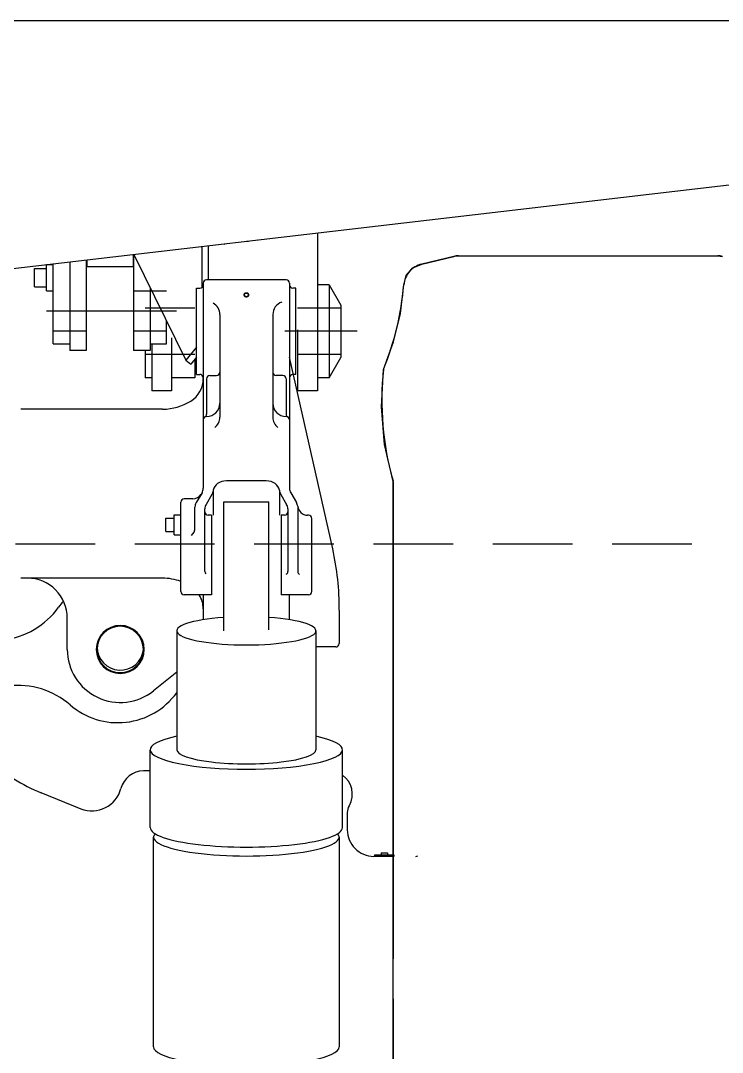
# Model space of a CAD drawing. Extents: x -633 to 241, y -1 to 752.
# Drawn here: x -490.1 to -437.2, y 435.7 to 513.5 of the extents above; entities that cross this region are included whole.
import ezdxf

# ---------------------------------------------------------------- set-up
doc = ezdxf.new("R2010")
doc.units = 0
doc.header["$LTSCALE"] = 48
for name, pattern in [('CENTERLINE', [1.25, 1, -0.0625, 0.125, -0.0625]), ('HIDDEN', [0.1875, 0.125, -0.0625]), ('HIDDEN2', [0.1875, 0.125, -0.0625]), ('PHANTOM', [1.1875, 0.75, -0.0625, 0.125, -0.0625, 0.125, -0.0625])]:
    doc.linetypes.add(name, pattern=pattern)
doc.layers.add('0A537428______2_____', color=1, linetype='CONTINUOUS')
doc.layers.add('HIDDEN2', color=7, linetype='HIDDEN2')

# ---------------------------------------------------------------- blocks, each defined once
blk = doc.blocks.new('*U336', base_point=(11.441849, 24.422281))
at = {"layer": '0A537428______2_____', "color": 180, "linetype": 'CONTINUOUS'}
blk.add_arc((11.441849, 24.422281), 0.28, 180, 359.80566, dxfattribs=at)
blk = doc.blocks.new('*U335', base_point=(11.441849, 25.054852))
at = {"layer": '0A537428______2_____', "color": 180, "linetype": 'CONTINUOUS'}
blk.add_arc((11.441849, 25.054852), 0.28, 169.5335, 10.46649, dxfattribs=at)
blk = doc.blocks.new('*U331', base_point=(11.441849, 25.08364))
at = {"layer": '0A537428______2_____', "color": 180, "linetype": 'CONTINUOUS'}
blk.add_arc((11.441849, 25.08364), 0.29, 180, 0.00002, dxfattribs=at)
blk = doc.blocks.new('*U334', base_point=(11.441849, 25.31865))
at = {"layer": '0A537428______2_____', "color": 180, "linetype": 'CONTINUOUS'}
blk.add_arc((11.441849, 25.31865), 0.20997, 180, 0.00002, dxfattribs=at)
blk = doc.blocks.new('*U333', base_point=(11.441849, 25.67743))
at = {"layer": '0A537428______2_____', "color": 180, "linetype": 'CONTINUOUS'}
blk.add_arc((11.441849, 25.67743), 0.20997, 108.95401, 71.04601, dxfattribs=at)
blk = doc.blocks.new('*U332', base_point=(11.441849, 25.31865))
at = {"layer": '0A537428______2_____', "color": 180, "linetype": 'CONTINUOUS'}
blk.add_arc((11.441849, 25.31865), 0.29, 136.38861, 43.61138, dxfattribs=at)
blk = doc.blocks.new('*U266', base_point=(11.061859, 25.628421))
at = {"layer": '0A537428______2_____', "color": 40, "linetype": 'CONTINUOUS'}
blk.add_arc((11.061859, 25.628421), 0.07001, 179.82003, 353.87095, dxfattribs=at)
blk = doc.blocks.new('*U255', base_point=(11.381866, 26.098129))
at = {"layer": '0A537428______2_____', "color": 40, "linetype": 'CONTINUOUS'}
blk.add_arc((11.381866, 26.098129), 0.04, 89.99796, 173.22524, dxfattribs=at)
blk = doc.blocks.new('*U253', base_point=(11.301865, 26.102029))
at = {"layer": '0A537428______2_____', "color": 40, "linetype": 'CONTINUOUS'}
blk.add_arc((11.301865, 26.102029), 0.04, 334.97617, 352.97207, dxfattribs=at)
blk = doc.blocks.new('*U252', base_point=(11.356857, 26.045316))
at = {"layer": '0A537428______2_____', "color": 40, "linetype": 'CONTINUOUS'}
blk.add_arc((11.356857, 26.045316), 0.04, 154.97614, 179.99965, dxfattribs=at)
blk = doc.blocks.new('*U251', base_point=(11.271866, 26.107321))
at = {"layer": '0A537428______2_____', "color": 40, "linetype": 'CONTINUOUS'}
blk.add_arc((11.271866, 26.107321), 0.04, 334.97612, 359.99985, dxfattribs=at)
blk = doc.blocks.new('*U250', base_point=(11.326859, 26.05061))
at = {"layer": '0A537428______2_____', "color": 40, "linetype": 'CONTINUOUS'}
blk.add_arc((11.326859, 26.05061), 0.04, 154.97619, 179.99993, dxfattribs=at)
blk = doc.blocks.new('*U254', base_point=(11.501862, 26.098127))
at = {"layer": '0A537428______2_____', "color": 40, "linetype": 'CONTINUOUS'}
blk.add_arc((11.501862, 26.098127), 0.04, 7.108569, 90.000018, dxfattribs=at)
blk = doc.blocks.new('*U249', base_point=(11.581863, 26.102027))
at = {"layer": '0A537428______2_____', "color": 40, "linetype": 'CONTINUOUS'}
blk.add_arc((11.581863, 26.102027), 0.04, 186.99998, 205.02383, dxfattribs=at)
blk = doc.blocks.new('*U248', base_point=(11.526855, 26.045316))
at = {"layer": '0A537428______2_____', "color": 40, "linetype": 'CONTINUOUS'}
blk.add_arc((11.526855, 26.045316), 0.04, 359.99998, 25.02377, dxfattribs=at)
blk = doc.blocks.new('*U247', base_point=(11.611862, 26.107321))
at = {"layer": '0A537428______2_____', "color": 40, "linetype": 'CONTINUOUS'}
blk.add_arc((11.611862, 26.107321), 0.04, 180.00004, 205.02383, dxfattribs=at)
blk = doc.blocks.new('*U246', base_point=(11.556854, 26.050611))
at = {"layer": '0A537428______2_____', "color": 40, "linetype": 'CONTINUOUS'}
blk.add_arc((11.556854, 26.050611), 0.04, 4.590961, 25.023827, dxfattribs=at)
blk = doc.blocks.new('*U212', base_point=(11.364792, 26.948361))
at = {"layer": '0A537428______2_____', "color": 40, "linetype": 'CONTINUOUS'}
blk.add_arc((11.364792, 26.948361), 0.1048, 352.6254, 359.04141, dxfattribs=at)
blk = doc.blocks.new('*U211', base_point=(11.369522, 26.948361))
at = {"layer": '0A537428______2_____', "color": 40, "linetype": 'CONTINUOUS'}
blk.add_arc((11.369522, 26.948361), 0.1048, 359.79098, 9.4663, dxfattribs=at)
blk = doc.blocks.new('*U210', base_point=(11.398041, 26.951971))
at = {"layer": '0A537428______2_____', "color": 40, "linetype": 'CONTINUOUS'}
blk.add_arc((11.398041, 26.951971), 0.1048, 351.55404, 359.79109, dxfattribs=at)
blk = doc.blocks.new('*U209', base_point=(11.402756, 26.951971))
at = {"layer": '0A537428______2_____', "color": 40, "linetype": 'CONTINUOUS'}
blk.add_arc((11.402756, 26.951971), 0.1048, 359.79021, 10.32357, dxfattribs=at)
blk = doc.blocks.new('*U208', base_point=(11.431244, 26.955575))
at = {"layer": '0A537428______2_____', "color": 40, "linetype": 'CONTINUOUS'}
blk.add_arc((11.431244, 26.955575), 0.1048, 350.59033, 359.79082, dxfattribs=at)
blk = doc.blocks.new('*U207', base_point=(11.435959, 26.955575))
at = {"layer": '0A537428______2_____', "color": 40, "linetype": 'CONTINUOUS'}
blk.add_arc((11.435959, 26.955575), 0.1048, 359.79125, 11.13248, dxfattribs=at)
blk = doc.blocks.new('*U206', base_point=(11.464371, 26.960369))
at = {"layer": '0A537428______2_____', "color": 40, "linetype": 'CONTINUOUS'}
blk.add_arc((11.464371, 26.960369), 0.1048, 354.49064, 359.79071, dxfattribs=at)

msp = doc.modelspace()

# ---------------------------------------------------------------- linework, layer by layer
at = {"layer": '0A537428______2_____', "color": 40, "linetype": 'CONTINUOUS'}
for points in [[(-590.078, 513.478), (-404.078, 513.478)], [(-496.291, 494.128), (-407.629, 504.477)], [(-467.703, 497.465), (-467.703, 485.545)], [(-475.957, 496.502), (-475.959, 493.925)], [(-481.607, 495.842), (-481.607, 494.899)], [(-481.576, 495.846), (-481.576, 488.589)], [(-481.555, 495.848), (-477.623, 487.86)], [(-476.427, 496.447), (-476.429, 493.337)], [(-488.137, 495.073), (-487.636, 495.073)], [(-488.137, 493.105), (-488.137, 495.073)], [(-487.636, 489.089), (-487.636, 495.138)], [(-486.386, 495.284), (-486.386, 488.589)], [(-485.136, 495.43), (-485.136, 488.589)], [(-485.107, 495.434), (-485.107, 494.899)], [(-489.036, 494.789), (-488.182, 494.789)], [(-489.036, 493.389), (-489.036, 494.789)], [(-481.607, 494.899), (-485.107, 494.899)], [(-489.036, 493.389), (-488.182, 493.389)], [(-476.318, 493.675), (-476.318, 478.204)], [(-470.068, 493.925), (-476.068, 493.925)], [(-469.818, 493.675), (-469.818, 478.204)], [(-466.833, 493.545), (-467.703, 493.545)], [(-466.833, 493.545), (-466.833, 486.545)], [(-466.833, 493.545), (-465.953, 492.02)], [(-488.137, 493.105), (-487.636, 493.105)], [(-480.327, 493.352), (-480.327, 488.589)], [(-476.828, 486.795), (-476.828, 493.295)], [(-476.828, 493.295), (-476.568, 493.295)], [(-469.328, 493.295), (-469.568, 493.295)], [(-469.328, 486.795), (-469.328, 493.295)], [(-465.953, 492.021), (-465.953, 488.069)], [(-475.068, 491.304), (-475.068, 483.57)], [(-471.068, 491.304), (-471.068, 483.57)], [(-479.077, 489.089), (-479.077, 490.813)], [(-478.703, 489.545), (-478.703, 485.545)], [(-469.203, 490.163), (-469.203, 485.545)], [(-487.636, 489.089), (-486.386, 489.089)], [(-480.327, 489.089), (-479.077, 489.089)], [(-480.203, 489.089), (-480.203, 485.545)], [(-476.828, 488.861), (-477.623, 487.86)], [(-485.136, 488.589), (-486.386, 488.589)], [(-480.327, 488.589), (-481.576, 488.589)], [(-480.703, 488.589), (-480.703, 486.545)], [(-476.828, 488.106), (-477.256, 487.567)], [(-476.953, 487.948), (-476.953, 486.545)], [(-466.559, 473.645), (-469.824, 488.105)], [(-466.833, 486.545), (-465.953, 488.069)], [(-477.623, 487.86), (-477.256, 487.567)], [(-480.203, 486.545), (-480.703, 486.545)], [(-476.953, 486.545), (-478.703, 486.545)], [(-476.828, 486.795), (-476.568, 486.795)], [(-476.068, 486.456), (-476.068, 483.798)], [(-475.818, 486.706), (-475.318, 486.706)], [(-470.318, 486.706), (-470.818, 486.706)], [(-470.068, 486.456), (-470.068, 483.798)], [(-469.328, 486.795), (-469.568, 486.795)], [(-466.833, 486.545), (-467.703, 486.545)], [(-478.703, 485.545), (-480.203, 485.545)], [(-467.703, 485.545), (-469.203, 485.545)], [(-479.378, 484.175), (-490.085, 484.175)], [(-471.568, 478.769), (-474.577, 478.769)], [(-476.412, 477.867), (-476.849, 477.123)], [(-475.56, 478.071), (-475.575, 477.974)], [(-475.568, 478.023), (-475.568, 476.175)], [(-470.575, 478.071), (-470.56, 477.975)], [(-470.568, 478.023), (-470.568, 476.175)], [(-469.724, 477.867), (-469.287, 477.123)], [(-478.008, 470.425), (-478.008, 477.151)], [(-477.115, 477.401), (-477.758, 477.401)], [(-475.662, 477.735), (-476.099, 476.99)], [(-470.474, 477.735), (-470.037, 476.99)], [(-476.943, 475.226), (-476.943, 476.792)], [(-476.193, 471.93), (-476.193, 476.66)], [(-469.943, 476.654), (-469.943, 471.93)], [(-469.193, 476.823), (-469.193, 471.93)], [(-479.128, 475.953), (-478.598, 475.953)], [(-479.128, 474.953), (-479.128, 475.953)], [(-478.508, 476.203), (-478.008, 476.203)], [(-478.508, 474.703), (-478.508, 476.203)], [(-475.696, 476.175), (-475.943, 476.175)], [(-475.696, 476.175), (-475.696, 470.175)], [(-470.44, 476.175), (-470.44, 470.175)], [(-470.193, 476.175), (-470.44, 476.175)], [(-468.378, 476.175), (-468.45, 476.175)], [(-468.128, 470.425), (-468.128, 475.925)], [(-479.128, 474.953), (-478.598, 474.953)], [(-478.508, 474.703), (-478.008, 474.703)], [(-479.378, 471.425), (-490.085, 471.425)], [(-475.696, 470.175), (-477.758, 470.175)], [(-476.318, 470.175), (-476.318, 468.293)], [(-468.378, 470.175), (-470.44, 470.175)], [(-469.818, 468.293), (-469.818, 470.175)], [(-468.378, 470.175), (-468.443, 470.175)], [(-466.068, 468.99), (-466.068, 466.49)], [(-486.568, 466.05), (-486.568, 468.425)], [(-466.318, 466.24), (-467.819, 466.24)], [(-478.318, 464.329), (-480.068, 462.927)]]:
    msp.add_lwpolyline(points, dxfattribs=at)
at = {"layer": '0A537428______2_____', "color": 7, "linetype": 'PHANTOM'}
for points in [[(-457.429, 495.696), (-459.839, 495.117)], [(-461.994, 478.707), (-461.994, 411.967)]]:
    msp.add_lwpolyline(points, dxfattribs=at)
at = {"layer": '0A537428______2_____', "color": 2, "linetype": 'CONTINUOUS'}
for points in [[(-459.839, 495.117), (-457.429, 495.696)], [(-457.429, 495.696), (-457.256, 495.737)], [(-457.256, 495.737), (-437.524, 495.737)], [(-457.256, 495.737), (-457.078, 495.737)], [(-457.078, 495.737), (-437.524, 495.737)], [(-437.524, 495.737), (-437.174, 495.696)], [(-460.525, 494.832), (-459.839, 495.117)], [(-461.191, 493.542), (-461.014, 494.263)], [(-461.014, 494.263), (-460.525, 494.832)], [(-461.456, 491.381), (-461.191, 493.542)], [(-461.972, 489.24), (-461.456, 491.381)], [(-462.731, 487.173), (-461.972, 489.24)], [(-462.884, 484.345), (-462.731, 487.173)], [(-462.641, 481.521), (-462.884, 484.345)], [(-461.994, 478.707), (-462.641, 481.521)], [(-461.994, 411.967), (-461.994, 478.707)]]:
    msp.add_lwpolyline(points, dxfattribs=at)
for points in [[(-457.078, 495.737, 0.058973), (-457.429, 495.696)], [(-437.174, 495.696, 0.058973), (-437.524, 495.737)]]:
    msp.add_lwpolyline(points, format="xyb", dxfattribs=at)
at = {"layer": '0A537428______2_____', "color": 7, "linetype": 'PHANTOM'}
for points in [[(-459.84, 495.117, 0.323624), (-461.191, 493.542)], [(-462.731, 487.173, 0.073654), (-461.19, 493.566)], [(-462.731, 487.173, 0.094915), (-462.009, 478.76)]]:
    msp.add_lwpolyline(points, format="xyb", dxfattribs=at)
at = {"layer": '0A537428______2_____', "color": 40, "linetype": 'CONTINUOUS'}
for points in [[(-488.182, 494.789, 0.414214), (-488.137, 494.834)], [(-488.137, 493.344, 0.414214), (-488.182, 493.389)], [(-476.568, 493.295, 0.414213), (-476.318, 493.545)], [(-476.068, 493.925, 0.414213), (-476.318, 493.675)], [(-469.818, 493.675, 0.414214), (-470.068, 493.925)], [(-469.818, 493.545, 0.414213), (-469.568, 493.295)], [(-472.93, 492.698), (-472.926, 492.701, 0.007406), (-472.922, 492.704, 0.007584), (-472.918, 492.707, 0.007685), (-472.915, 492.711, 0.007724), (-472.911, 492.714, 0.007792), (-472.908, 492.718, 0.007855), (-472.904, 492.721, 0.008036), (-472.901, 492.725, 0.008277), (-472.898, 492.729, 0.008272), (-472.895, 492.732, 0.00816), (-472.893, 492.736, 0.008849), (-472.89, 492.74, 0.009511), (-472.888, 492.744, 0.0094), (-472.885, 492.749, 0.010086), (-472.883, 492.753, 0.010665), (-472.881, 492.758, 0.010509), (-472.88, 492.762, 0.010515), (-472.878, 492.767, 0.010741), (-472.877, 492.771, 0.010948), (-472.876, 492.776, 0.011101), (-472.875, 492.78, 0.011281), (-472.874, 492.785, 0.011491), (-472.874, 492.789, 0.011734), (-472.874, 492.794, 0.011998), (-472.874, 492.798, 0.012133), (-472.874, 492.803, 0.01206), (-472.874, 492.808, 0.01189), (-472.875, 492.812, 0.01172), (-472.876, 492.817, 0.011594), (-472.877, 492.821, 0.011477), (-472.878, 492.826, 0.0113), (-472.88, 492.83, 0.011107), (-472.881, 492.834, 0.011116), (-472.883, 492.839, 0.011188), (-472.885, 492.843, 0.01079), (-472.888, 492.847, 0.010553), (-472.89, 492.851, 0.010499), (-472.893, 492.855, 0.009622), (-472.895, 492.859, 0.00912), (-472.898, 492.862, 0.008963), (-472.901, 492.866, 0.008688), (-472.904, 492.869, 0.008528), (-472.908, 492.873, 0.008379), (-472.911, 492.876, 0.008213), (-472.915, 492.879, 0.008058), (-472.918, 492.882, 0.007942), (-472.922, 492.886, 0.007837), (-472.926, 492.889, 0.007772), (-472.93, 492.891, 0.007614), (-472.935, 492.894, 0.007334), (-472.939, 492.897, 0.007062), (-472.944, 492.9, 0.006839), (-472.948, 492.902, 0.00664), (-472.953, 492.905, 0.006465), (-472.958, 492.907, 0.006324), (-472.963, 492.909, 0.006212), (-472.968, 492.911, 0.006084), (-472.973, 492.913, 0.00598), (-472.979, 492.915, 0.005957), (-472.984, 492.917, 0.00588), (-472.989, 492.919, 0.005977), (-472.995, 492.92, 0.006241), (-473.001, 492.922, 0.006019), (-473.007, 492.923, 0.005939), (-473.014, 492.925, 0.005957), (-473.02, 492.926, 0.00575), (-473.026, 492.927, 0.005601), (-473.033, 492.928, 0.005576), (-473.039, 492.928, 0.005561), (-473.045, 492.929, 0.005538), (-473.052, 492.929, 0.005539), (-473.058, 492.93, 0.005582), (-473.065, 492.93, 0.005651), (-473.071, 492.93, 0.0057), (-473.078, 492.93, 0.005683), (-473.084, 492.929, 0.005625), (-473.091, 492.929, 0.005591), (-473.097, 492.928, 0.005581), (-473.103, 492.928, 0.0056), (-473.11, 492.927, 0.005639), (-473.116, 492.926, 0.005668), (-473.122, 492.925, 0.005692), (-473.129, 492.923, 0.005842), (-473.135, 492.922, 0.006079), (-473.141, 492.92, 0.005968), (-473.147, 492.919, 0.00584), (-473.152, 492.917, 0.006185), (-473.157, 492.915, 0.005994), (-473.163, 492.913, 0.005727), (-473.168, 492.911, 0.005971), (-473.173, 492.909, 0.00618), (-473.178, 492.907, 0.006205), (-473.183, 492.905, 0.006293), (-473.188, 492.902, 0.006473), (-473.192, 492.9, 0.00665), (-473.197, 492.897, 0.006815), (-473.201, 492.894, 0.007062), (-473.205, 492.891, 0.007375), (-473.21, 492.889, 0.007604), (-473.214, 492.886, 0.007737), (-473.217, 492.882, 0.007852), (-473.221, 492.879, 0.007955), (-473.225, 492.876, 0.008066), (-473.228, 492.873, 0.008162), (-473.232, 492.869, 0.008379), (-473.235, 492.866, 0.008663), (-473.238, 492.862, 0.00868), (-473.24, 492.859, 0.008582), (-473.243, 492.855, 0.009323), (-473.246, 492.851, 0.010033), (-473.248, 492.847, 0.009911), (-473.25, 492.843, 0.010621), (-473.253, 492.839, 0.011206), (-473.254, 492.834, 0.011014), (-473.256, 492.83, 0.010984), (-473.258, 492.826, 0.01118), (-473.259, 492.821, 0.011346), (-473.26, 492.817, 0.011451), (-473.261, 492.812, 0.011575), (-473.262, 492.808, 0.011724), (-473.262, 492.803, 0.011895), (-473.262, 492.798, 0.012083), (-473.262, 492.794, 0.012132), (-473.262, 492.789, 0.011976), (-473.262, 492.785, 0.011728), (-473.261, 492.78, 0.01149), (-473.26, 492.776, 0.0113), (-473.259, 492.771, 0.011128), (-473.258, 492.767, 0.010902), (-473.256, 492.762, 0.010672), (-473.254, 492.758, 0.01064), (-473.253, 492.753, 0.010676), (-473.25, 492.749, 0.010267), (-473.248, 492.744, 0.010021), (-473.246, 492.74, 0.009955), (-473.243, 492.736, 0.009122), (-473.24, 492.732, 0.008653), (-473.238, 492.729, 0.00852), (-473.235, 492.725, 0.008278), (-473.232, 492.721, 0.00815), (-473.228, 492.718, 0.008033), (-473.225, 492.714, 0.007906), (-473.221, 492.711, 0.007788), (-473.217, 492.707, 0.007713), (-473.214, 492.704, 0.007648), (-473.21, 492.701, 0.007626), (-473.205, 492.698, 0.00751), (-473.201, 492.694, 0.007278), (-473.197, 492.692, 0.007047), (-473.192, 492.689, 0.006864), (-473.188, 492.686, 0.006703), (-473.183, 492.683, 0.006566), (-473.178, 492.681, 0.006461), (-473.173, 492.678, 0.006388), (-473.168, 492.676, 0.006291), (-473.163, 492.674, 0.006219), (-473.157, 492.672, 0.006238), (-473.152, 492.67, 0.006212), (-473.146, 492.668, 0.006312), (-473.141, 492.666, 0.006554), (-473.135, 492.664, 0.006353), (-473.129, 492.663, 0.006339), (-473.122, 492.661, 0.006418), (-473.116, 492.66, 0.006251), (-473.11, 492.659, 0.006132), (-473.103, 492.658, 0.006142), (-473.097, 492.657, 0.006152), (-473.091, 492.657, 0.006148), (-473.084, 492.656, 0.006161), (-473.078, 492.656, 0.006215), (-473.071, 492.656, 0.006283), (-473.065, 492.656, 0.00632), (-473.058, 492.656, 0.00627), (-473.052, 492.656, 0.006173), (-473.045, 492.657, 0.006109), (-473.039, 492.657, 0.006079), (-473.033, 492.658, 0.006084), (-473.026, 492.659, 0.006115), (-473.02, 492.66, 0.006146), (-473.014, 492.661, 0.006181), (-473.007, 492.663, 0.006343), (-473.001, 492.664, 0.006602), (-472.995, 492.666, 0.006522), (-472.989, 492.668, 0.006433), (-472.984, 492.67, 0.006575), (-472.979, 492.672, 0.005881), (-472.973, 492.674, 0.00612), (-472.968, 492.676, 0.007564), (-472.963, 492.678, 0.005958), (-472.958, 492.681, 0.002067), (-472.954, 492.683, 0.008291), (-472.948, 492.686, 0.014885), (-472.94, 492.691, 0.007553), (-472.93, 492.698, 0.004051)], [(-475.068, 491.304, 0.270999), (-475.578, 492.175)], [(-470.395, 492.249, 0.319638), (-471.068, 491.304)], [(-477.258, 484.783, 0.258592), (-476.318, 486.479)], [(-476.318, 486.545, 0.414214), (-476.568, 486.795)], [(-475.818, 486.706, 0.414214), (-476.068, 486.456)], [(-475.318, 486.706, 0.414213), (-475.068, 486.956)], [(-471.068, 486.956, 0.414213), (-470.818, 486.706)], [(-470.068, 486.456, 0.414214), (-470.318, 486.706)], [(-469.568, 486.795, 0.414213), (-469.818, 486.545)], [(-479.378, 484.175, 0.140565), (-477.258, 484.783)], [(-476.068, 483.615, 0.414213), (-475.068, 484.615)], [(-471.068, 484.615, 0.414213), (-470.068, 483.615)], [(-476.068, 483.615, 0.414213), (-476.318, 483.365)], [(-476.193, 483.582, 0.267912), (-476.068, 483.798)], [(-475.456, 482.779, 0.232183), (-475.068, 483.57)], [(-471.068, 483.57, 0.229709), (-470.687, 482.785)], [(-470.068, 483.798, 0.267969), (-469.943, 483.582)], [(-469.818, 483.365, 0.414214), (-470.068, 483.615)], [(-477.758, 477.401, 0.414213), (-478.008, 477.151)], [(-477.115, 477.401, 0.266025), (-476.468, 477.772)], [(-476.193, 476.425, 0.414213), (-475.943, 476.175)], [(-470.193, 476.175, 0.414213), (-469.943, 476.425)], [(-469.196, 476.85, 0.385039), (-468.45, 476.175)], [(-478.598, 475.953, 0.414214), (-478.508, 476.043)], [(-468.128, 475.925, 0.414214), (-468.378, 476.175)], [(-478.508, 474.863, 0.414214), (-478.598, 474.953)], [(-477.215, 474.648, 0.223596), (-476.943, 475.226)], [(-466.069, 469.015, 0.058396), (-466.559, 473.645)], [(-476.193, 471.93, 0.206449), (-476.114, 471.748)], [(-470.061, 471.717, 0.258952), (-469.943, 471.93)], [(-469.193, 471.93, 0.268831), (-469.067, 471.713)], [(-486.568, 468.425, 0.414218), (-489.568, 471.425)], [(-478.008, 471.183, 0.087615), (-479.378, 471.425)], [(-478.008, 470.425, 0.414213), (-477.758, 470.175)], [(-476.318, 469.121, 0.139662), (-476.618, 470.175)], [(-468.378, 470.175, 0.414213), (-468.128, 470.425)], [(-480.768, 466.05, 1), (-484.388, 466.05, 1), (-480.768, 466.05)], [(-480.828, 466.05, 1), (-484.328, 466.05, 1), (-480.828, 466.05)], [(-466.318, 466.24, 0.414195), (-466.068, 466.49)], [(-486.568, 466.05, 0.62901), (-480.068, 462.927)]]:
    msp.add_lwpolyline(points, format="xyb", dxfattribs=at)
at = {"layer": '0A537428______2_____', "color": 40, "linetype": 'HIDDEN'}
for points in [[(-481.576, 493.091), (-479.077, 493.091)], [(-476.953, 491.802), (-480.703, 491.802)], [(-465.953, 491.802), (-469.203, 491.802)], [(-487.636, 490.087), (-485.136, 490.087)], [(-481.576, 490.087), (-479.077, 490.087)], [(-476.953, 488.288), (-480.703, 488.288)], [(-465.953, 488.288), (-469.203, 488.288)]]:
    msp.add_lwpolyline(points, dxfattribs=at)
at = {"layer": '0A537428______2_____', "color": 40, "linetype": 'CENTERLINE'}
msp.add_lwpolyline([(-472.952, 492.713), (-472.948, 492.716, 0.007524), (-472.945, 492.718, 0.007724), (-472.942, 492.721, 0.007828), (-472.938, 492.724, 0.007838), (-472.935, 492.727, 0.007883), (-472.933, 492.73, 0.007923), (-472.93, 492.733, 0.008076), (-472.927, 492.736, 0.008279), (-472.925, 492.739, 0.008241), (-472.922, 492.743, 0.0081), (-472.92, 492.746, 0.008726), (-472.918, 492.749, 0.009285), (-472.916, 492.753, 0.009125), (-472.914, 492.756, 0.009771), (-472.912, 492.76, 0.010357), (-472.91, 492.764, 0.010296), (-472.909, 492.767, 0.010376), (-472.908, 492.771, 0.010673), (-472.907, 492.775, 0.010953), (-472.906, 492.779, 0.011199), (-472.905, 492.783, 0.011463), (-472.904, 492.787, 0.011764), (-472.904, 492.79, 0.0121), (-472.904, 492.794, 0.012478), (-472.904, 492.798, 0.012638), (-472.904, 492.802, 0.012503), (-472.904, 492.806, 0.012249), (-472.905, 492.81, 0.011962), (-472.906, 492.813, 0.011736), (-472.907, 492.817, 0.011518), (-472.908, 492.821, 0.011252), (-472.909, 492.825, 0.010968), (-472.91, 492.828, 0.010896), (-472.912, 492.832, 0.010884), (-472.914, 492.836, 0.010432), (-472.916, 492.839, 0.010128), (-472.918, 492.843, 0.010092), (-472.92, 492.846, 0.009348), (-472.922, 492.849, 0.008928), (-472.925, 492.852, 0.008818), (-472.927, 492.855, 0.008589), (-472.93, 492.858, 0.008476), (-472.933, 492.861, 0.008364), (-472.935, 492.864, 0.008236), (-472.938, 492.866, 0.00811), (-472.942, 492.869, 0.008025), (-472.945, 492.872, 0.007941), (-472.948, 492.874, 0.007896), (-472.952, 492.877, 0.007782), (-472.955, 492.879, 0.007576), (-472.959, 492.882, 0.007285), (-472.963, 492.884, 0.006977), (-472.967, 492.886, 0.006719), (-472.971, 492.888, 0.006497), (-472.975, 492.89, 0.006317), (-472.979, 492.892, 0.006168), (-472.984, 492.894, 0.006016), (-472.988, 492.895, 0.005893), (-472.993, 492.897, 0.00585), (-472.997, 492.899, 0.00575), (-473.002, 492.9, 0.005871), (-473.007, 492.901, 0.006193), (-473.012, 492.903, 0.006008), (-473.017, 492.904, 0.005952), (-473.022, 492.905, 0.005986), (-473.027, 492.906, 0.005791), (-473.033, 492.907, 0.005651), (-473.038, 492.908, 0.005635), (-473.044, 492.908, 0.005623), (-473.049, 492.909, 0.005602), (-473.054, 492.909, 0.005605), (-473.06, 492.909, 0.005648), (-473.065, 492.91, 0.005707), (-473.071, 492.91, 0.005755), (-473.076, 492.909, 0.005748), (-473.082, 492.909, 0.005697), (-473.087, 492.909, 0.005667), (-473.092, 492.908, 0.005656), (-473.098, 492.908, 0.005672), (-473.103, 492.907, 0.005703), (-473.109, 492.906, 0.005722), (-473.114, 492.905, 0.005732), (-473.119, 492.904, 0.005865), (-473.124, 492.903, 0.006083), (-473.129, 492.901, 0.005942), (-473.134, 492.9, 0.005765), (-473.139, 492.899, 0.00607), (-473.143, 492.897, 0.005878), (-473.148, 492.895, 0.005622), (-473.152, 492.894, 0.005882), (-473.156, 492.892, 0.006109), (-473.161, 492.89, 0.006164), (-473.165, 492.888, 0.006283), (-473.169, 492.886, 0.006503), (-473.173, 492.884, 0.006731), (-473.177, 492.882, 0.006969), (-473.18, 492.879, 0.007264), (-473.184, 492.877, 0.007596), (-473.188, 492.874, 0.007807), (-473.191, 492.872, 0.007864), (-473.194, 492.869, 0.007938), (-473.197, 492.866, 0.008032), (-473.2, 492.864, 0.008125), (-473.203, 492.861, 0.008184), (-473.206, 492.858, 0.008365), (-473.209, 492.855, 0.008604), (-473.211, 492.852, 0.008586), (-473.214, 492.849, 0.008455), (-473.216, 492.846, 0.009122), (-473.218, 492.843, 0.009721), (-473.22, 492.839, 0.009551), (-473.222, 492.836, 0.010217), (-473.224, 492.832, 0.010808), (-473.225, 492.828, 0.010718), (-473.227, 492.825, 0.01077), (-473.228, 492.821, 0.011044), (-473.229, 492.817, 0.01129), (-473.23, 492.813, 0.011498), (-473.231, 492.81, 0.011714), (-473.232, 492.806, 0.011965), (-473.232, 492.802, 0.01224), (-473.232, 492.798, 0.012552), (-473.232, 492.794, 0.012637), (-473.232, 492.79, 0.01243), (-473.232, 492.787, 0.012107), (-473.231, 492.783, 0.011762), (-473.23, 492.779, 0.011483), (-473.229, 492.775, 0.011219), (-473.228, 492.771, 0.010914), (-473.227, 492.767, 0.010601), (-473.225, 492.764, 0.010497), (-473.224, 492.76, 0.010457), (-473.222, 492.756, 0.009997), (-473.22, 492.753, 0.009687), (-473.218, 492.749, 0.009641), (-473.216, 492.746, 0.008934), (-473.214, 492.743, 0.008541), (-473.211, 492.739, 0.008449), (-473.209, 492.736, 0.008245), (-473.206, 492.733, 0.008157), (-473.203, 492.73, 0.008072), (-473.2, 492.727, 0.007975), (-473.197, 492.724, 0.00788), (-473.194, 492.721, 0.007828), (-473.191, 492.718, 0.007777), (-473.188, 492.716, 0.007768), (-473.184, 492.713, 0.007691), (-473.18, 492.711, 0.007529), (-473.177, 492.708, 0.007275), (-473.173, 492.706, 0.007001), (-473.169, 492.703, 0.006774), (-473.165, 492.701, 0.006583), (-473.161, 492.699, 0.006434), (-473.156, 492.697, 0.006317), (-473.152, 492.695, 0.00619), (-473.148, 492.693, 0.006091), (-473.143, 492.691, 0.006086), (-473.139, 492.69, 0.006032), (-473.134, 492.688, 0.006142), (-473.129, 492.687, 0.006415), (-473.124, 492.685, 0.00625), (-473.119, 492.684, 0.006265), (-473.114, 492.683, 0.006364), (-473.109, 492.682, 0.006215), (-473.103, 492.681, 0.006108), (-473.098, 492.68, 0.006128), (-473.092, 492.679, 0.006142), (-473.087, 492.679, 0.006138), (-473.082, 492.678, 0.00615), (-473.076, 492.678, 0.0062), (-473.071, 492.678, 0.006251), (-473.065, 492.678, 0.006279), (-473.06, 492.678, 0.006235), (-473.054, 492.678, 0.006146), (-473.049, 492.679, 0.006089), (-473.044, 492.679, 0.006059), (-473.038, 492.68, 0.006063), (-473.033, 492.681, 0.006092), (-473.027, 492.682, 0.006117), (-473.022, 492.683, 0.006143), (-473.017, 492.684, 0.006294), (-473.012, 492.685, 0.006543), (-473.007, 492.687, 0.006442), (-473.002, 492.688, 0.006303), (-472.997, 492.69, 0.006404), (-472.993, 492.691, 0.005713), (-472.988, 492.693, 0.005967), (-472.984, 492.695, 0.007436), (-472.979, 492.697, 0.005855), (-472.975, 492.699, 0.001967), (-472.971, 492.701, 0.00826), (-472.967, 492.703, 0.015056), (-472.96, 492.708, 0.007681), (-472.952, 492.713, 0.004115)], format="xyb", dxfattribs=at)
for points in [[(-488.128, 491.589), (-478.326, 491.589)], [(-464.708, 490.045), (-470.165, 490.045)]]:
    msp.add_lwpolyline(points, dxfattribs=at)
at = {"layer": '0A537428______2_____', "color": 180, "linetype": 'CONTINUOUS'}
for points in [[(-474.773, 477.175), (-471.363, 477.175)], [(-474.773, 467.461), (-474.773, 477.175)], [(-471.363, 467.532), (-471.363, 477.175)], [(-478.317, 467.457), (-478.317, 458.487)], [(-467.819, 467.457), (-467.819, 458.487)], [(-480.318, 452.612), (-480.318, 458.487)], [(-465.818, 452.612), (-465.818, 458.487)], [(-480.068, 436.078), (-480.068, 451.892)], [(-466.068, 451.892), (-466.068, 436.078)]]:
    msp.add_lwpolyline(points, dxfattribs=at)
at = {"layer": '0A537428______2_____', "color": 230, "linetype": 'CONTINUOUS'}
for points in [[(-481.846, 471.452, 0.071068), (-481.634, 471.447)], [(-491.402, 466.775, 0.210873), (-487.228, 469.235)], [(-486.853, 469.702, 0.027232), (-487.228, 469.235)], [(-486.362, 461.873, 0.210871), (-490.993, 463.299)], [(-486.362, 461.873, 0.438903), (-478.317, 462.785)], [(-492.395, 457.731, 0.096387), (-488.544, 455.244)], [(-480.828, 456.887, 0.342972), (-482.524, 455.569)], [(-465.295, 454.293, 0.381942), (-465.818, 456.567)], [(-485.541, 454.039, 0.453179), (-482.523, 455.571)], [(-465.32, 454.25, 0.133778), (-465.458, 453.742)], [(-465.458, 452.447, 0.414214), (-463.458, 450.447)], [(-460.281, 450.447, 0.143667), (-460.146, 450.487)]]:
    msp.add_lwpolyline(points, format="xyb", dxfattribs=at)
for points in [[(-480.318, 456.887), (-480.828, 456.887)], [(-488.573, 455.255), (-485.541, 454.039)], [(-465.458, 453.742), (-465.458, 452.447)], [(-463.398, 450.565), (-461.941, 450.565)], [(-463.398, 450.565), (-463.398, 450.447)], [(-462.906, 450.723), (-462.433, 450.723)], [(-462.906, 450.723), (-462.906, 450.565)], [(-462.433, 450.723), (-462.433, 450.565)], [(-461.941, 450.565), (-461.941, 450.447)], [(-461.994, 450.447), (-463.458, 450.447)]]:
    msp.add_lwpolyline(points, dxfattribs=at)
at = {"layer": 'HIDDEN2', "flags": 128}
msp.add_lwpolyline([(-598.472, 474.023), (-395.684, 474.023)], dxfattribs=at)

# ---------------------------------------------------------------- block references
at = {"layer": '0A537428______2_____', "color": 40, "xscale": 25, "zscale": 25}
for name, p, yscale, rotation in [('*U212', (-474.995, 499.23), 0.8685464, 276.003637), ('*U211', (-474.876, 499.23), 0.8685464, 276.003637), ('*U210', (-474.163, 499.32), 0.8685464, 276.003637), ('*U209', (-474.045, 499.32), 0.8685464, 276.003637), ('*U208', (-473.333, 499.41), 0.8685464, 276.003637), ('*U207', (-473.215, 499.41), 0.8685464, 276.003637), ('*U206', (-472.505, 499.53), 0.8685464, 276.003637), ('*U255', (-474.568, 477.974), 19.8822845, 359.9986399548), ('*U253', (-476.568, 478.072), 19.8822845, 359.999097954)]:
    msp.add_blockref(name, p, dxfattribs=dict(at, yscale=yscale, rotation=rotation))
for name, p, yscale in [('*U254', (-471.568, 477.974), 19.8822915), ('*U251', (-477.318, 478.204), 19.8822845), ('*U249', (-469.568, 478.072), 19.8822845), ('*U247', (-468.818, 478.204), 19.8822845), ('*U250', (-475.943, 476.786), 19.8822845), ('*U246', (-470.193, 476.786), 19.8822845), ('*U252', (-475.193, 476.654), 19.8822845), ('*U248', (-470.943, 476.654), 19.8822845), ('*U266', (-482.568, 466.231), 24.9229295)]:
    msp.add_blockref(name, p, dxfattribs=dict(at, yscale=yscale))
at = {"layer": '0A537428______2_____', "color": 180, "xscale": 25, "zscale": 25}
for name, p, yscale in [('*U333', (-473.068, 467.457), 5.071987500000001), ('*U332', (-473.068, 458.487), 5.0719815), ('*U334', (-473.068, 458.487), 5.071987500000001), ('*U335', (-473.068, 451.892), 5.0720015), ('*U331', (-473.068, 452.612), 5.0719815), ('*U336', (-473.068, 436.078), 5.0720015)]:
    msp.add_blockref(name, p, dxfattribs=dict(at, yscale=yscale))

doc.saveas('drawing.dxf')
